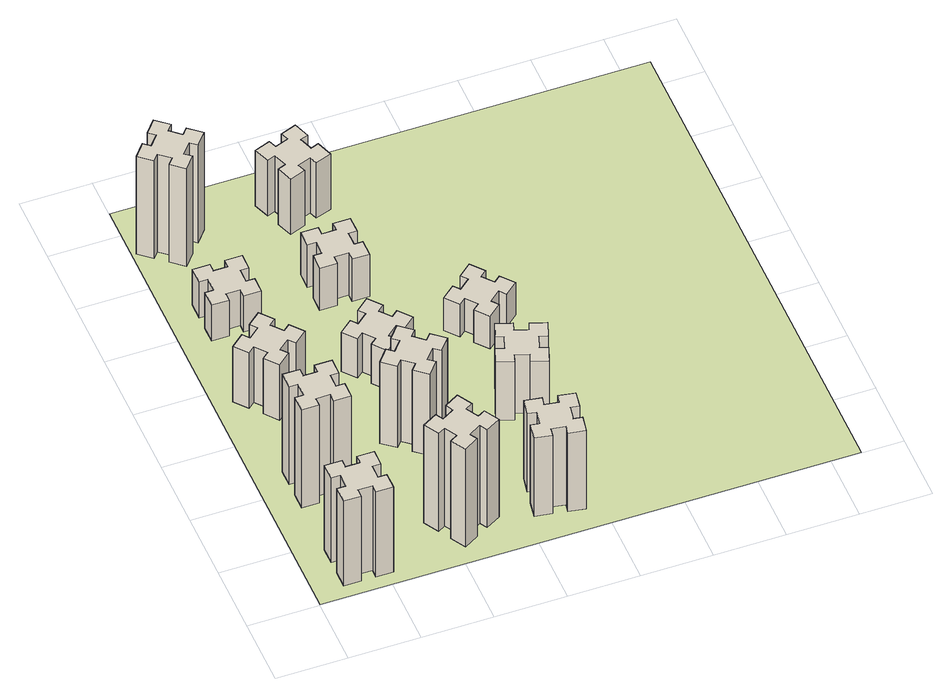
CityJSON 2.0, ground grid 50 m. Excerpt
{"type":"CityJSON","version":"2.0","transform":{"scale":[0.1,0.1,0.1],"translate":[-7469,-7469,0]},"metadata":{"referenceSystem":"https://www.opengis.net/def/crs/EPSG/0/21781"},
"CityObjects":{
"building1":{"type":"Building","attributes":{"class":"1000","function":"1000","usage":"1000","yearOfConstruction":2016,"roofType":"1000","measuredHeight":78,"storeysAboveGround":30,"storeysBelowGround":0},"geometry":[{"type":"Solid","lod":"1","boundaries":[[[[0,1,2,3,4,5,6,7,8,9,10,11,12,13,14,15,16,17,18,19]],[[17,16,20,21]],[[16,15,22,20]],[[15,14,23,22]],[[14,13,24,23]],[[13,12,25,24]],[[12,11,26,25]],[[11,10,27,26]],[[10,9,28,27]],[[9,8,29,28]],[[8,7,30,29]],[[7,6,31,30]],[[6,5,32,31]],[[5,4,33,32]],[[4,3,34,33]],[[3,2,35,34]],[[2,1,36,35]],[[1,0,37,36]],[[0,19,38,37]],[[19,18,39,38]],[[18,17,21,39]],[[24,25,26,27,28,29,30,31,32,33,34,35,36,37,38,39,21,20,22,23]]]]}]},
"building2":{"type":"Building","attributes":{"class":"1000","function":"1000","usage":"1000","yearOfConstruction":2016,"roofType":"1000","measuredHeight":90,"storeysAboveGround":30,"storeysBelowGround":0},"geometry":[{"type":"Solid","lod":"1","boundaries":[[[[40,41,42,43,44,45,46,47,48,49,50,51,52,53,54,55,56,57,58,59]],[[57,56,60,61]],[[56,55,62,60]],[[55,54,63,62]],[[54,53,64,63]],[[53,52,65,64]],[[52,51,66,65]],[[51,50,67,66]],[[50,49,68,67]],[[49,48,69,68]],[[48,47,70,69]],[[47,46,71,70]],[[46,45,72,71]],[[45,44,73,72]],[[44,43,74,73]],[[43,42,75,74]],[[42,41,76,75]],[[41,40,77,76]],[[40,59,78,77]],[[59,58,79,78]],[[58,57,61,79]],[[64,65,66,67,68,69,70,71,72,73,74,75,76,77,78,79,61,60,62,63]]]]}]},
"building3":{"type":"Building","attributes":{"class":"1000","function":"1000","usage":"1000","yearOfConstruction":2016,"roofType":"1000","measuredHeight":51,"storeysAboveGround":30,"storeysBelowGround":0},"geometry":[{"type":"Solid","lod":"1","boundaries":[[[[80,81,82,83,84,85,86,87,88,89,90,91,92,93,94,95,96,97,98,99]],[[97,96,100,101]],[[96,95,102,100]],[[95,94,103,102]],[[94,93,104,103]],[[93,92,105,104]],[[92,91,106,105]],[[91,90,107,106]],[[90,89,108,107]],[[89,88,109,108]],[[88,87,110,109]],[[87,86,111,110]],[[86,85,112,111]],[[85,84,113,112]],[[84,83,114,113]],[[83,82,115,114]],[[82,81,116,115]],[[81,80,117,116]],[[80,99,118,117]],[[99,98,119,118]],[[98,97,101,119]],[[104,105,106,107,108,109,110,111,112,113,114,115,116,117,118,119,101,100,102,103]]]]}]},
"building4":{"type":"Building","attributes":{"class":"1000","function":"1000","usage":"1000","yearOfConstruction":2016,"roofType":"1000","measuredHeight":33,"storeysAboveGround":30,"storeysBelowGround":0},"geometry":[{"type":"Solid","lod":"1","boundaries":[[[[120,121,122,123,124,125,126,127,128,129,130,131,132,133,134,135,136,137,138,139]],[[137,136,140,141]],[[136,135,142,140]],[[135,134,143,142]],[[134,133,144,143]],[[133,132,145,144]],[[132,131,146,145]],[[131,130,147,146]],[[130,129,148,147]],[[129,128,149,148]],[[128,127,150,149]],[[127,126,151,150]],[[126,125,152,151]],[[125,124,153,152]],[[124,123,154,153]],[[123,122,155,154]],[[122,121,156,155]],[[121,120,157,156]],[[120,139,158,157]],[[139,138,159,158]],[[138,137,141,159]],[[144,145,146,147,148,149,150,151,152,153,154,155,156,157,158,159,141,140,142,143]]]]}]},
"building5":{"type":"Building","attributes":{"class":"1000","function":"1000","usage":"1000","yearOfConstruction":2016,"roofType":"1000","measuredHeight":90,"storeysAboveGround":30,"storeysBelowGround":0},"geometry":[{"type":"Solid","lod":"1","boundaries":[[[[160,161,162,163,164,165,166,167,168,169,170,171,172,173,174,175,176,177,178,179]],[[177,176,180,181]],[[176,175,182,180]],[[175,174,183,182]],[[174,173,184,183]],[[173,172,185,184]],[[172,171,186,185]],[[171,170,187,186]],[[170,169,188,187]],[[169,168,189,188]],[[168,167,190,189]],[[167,166,191,190]],[[166,165,192,191]],[[165,164,193,192]],[[164,163,194,193]],[[163,162,195,194]],[[162,161,196,195]],[[161,160,197,196]],[[160,179,198,197]],[[179,178,199,198]],[[178,177,181,199]],[[184,185,186,187,188,189,190,191,192,193,194,195,196,197,198,199,181,180,182,183]]]]}]},
"building6":{"type":"Building","attributes":{"class":"1000","function":"1000","usage":"1000","yearOfConstruction":2016,"roofType":"1000","measuredHeight":90,"storeysAboveGround":30,"storeysBelowGround":0},"geometry":[{"type":"Solid","lod":"1","boundaries":[[[[200,201,202,203,204,205,206,207,208,209,210,211,212,213,214,215,216,217,218,219]],[[217,216,220,221]],[[216,215,222,220]],[[215,214,223,222]],[[214,213,224,223]],[[213,212,225,224]],[[212,211,226,225]],[[211,210,227,226]],[[210,209,228,227]],[[209,208,229,228]],[[208,207,230,229]],[[207,206,231,230]],[[206,205,232,231]],[[205,204,233,232]],[[204,203,234,233]],[[203,202,235,234]],[[202,201,236,235]],[[201,200,237,236]],[[200,219,238,237]],[[219,218,239,238]],[[218,217,221,239]],[[224,225,226,227,228,229,230,231,232,233,234,235,236,237,238,239,221,220,222,223]]]]}]},
"building7":{"type":"Building","attributes":{"class":"1000","function":"1000","usage":"1000","yearOfConstruction":2016,"roofType":"1000","measuredHeight":75,"storeysAboveGround":30,"storeysBelowGround":0},"geometry":[{"type":"Solid","lod":"1","boundaries":[[[[240,241,242,243,244,245,246,247,248,249,250,251,252,253,254,255,256,257,258,259]],[[257,256,260,261]],[[256,255,262,260]],[[255,254,263,262]],[[254,253,264,263]],[[253,252,265,264]],[[252,251,266,265]],[[251,250,267,266]],[[250,249,268,267]],[[249,248,269,268]],[[248,247,270,269]],[[247,246,271,270]],[[246,245,272,271]],[[245,244,273,272]],[[244,243,274,273]],[[243,242,275,274]],[[242,241,276,275]],[[241,240,277,276]],[[240,259,278,277]],[[259,258,279,278]],[[258,257,261,279]],[[264,265,266,267,268,269,270,271,272,273,274,275,276,277,278,279,261,260,262,263]]]]}]},
"building8":{"type":"Building","attributes":{"class":"1000","function":"1000","usage":"1000","yearOfConstruction":2016,"roofType":"1000","measuredHeight":36,"storeysAboveGround":30,"storeysBelowGround":0},"geometry":[{"type":"Solid","lod":"1","boundaries":[[[[280,281,282,283,284,285,286,287,288,289,290,291,292,293,294,295,296,297,298,299]],[[297,296,300,301]],[[296,295,302,300]],[[295,294,303,302]],[[294,293,304,303]],[[293,292,305,304]],[[292,291,306,305]],[[291,290,307,306]],[[290,289,308,307]],[[289,288,309,308]],[[288,287,310,309]],[[287,286,311,310]],[[286,285,312,311]],[[285,284,313,312]],[[284,283,314,313]],[[283,282,315,314]],[[282,281,316,315]],[[281,280,317,316]],[[280,299,318,317]],[[299,298,319,318]],[[298,297,301,319]],[[304,305,306,307,308,309,310,311,312,313,314,315,316,317,318,319,301,300,302,303]]]]}]},
"building9":{"type":"Building","attributes":{"class":"1000","function":"1000","usage":"1000","yearOfConstruction":2016,"roofType":"1000","measuredHeight":72,"storeysAboveGround":30,"storeysBelowGround":0},"geometry":[{"type":"Solid","lod":"1","boundaries":[[[[320,321,322,323,324,325,326,327,328,329,330,331,332,333,334,335,336,337,338,339]],[[337,336,340,341]],[[336,335,342,340]],[[335,334,343,342]],[[334,333,344,343]],[[333,332,345,344]],[[332,331,346,345]],[[331,330,347,346]],[[330,329,348,347]],[[329,328,349,348]],[[328,327,350,349]],[[327,326,351,350]],[[326,325,352,351]],[[325,324,353,352]],[[324,323,354,353]],[[323,322,355,354]],[[322,321,356,355]],[[321,320,357,356]],[[320,339,358,357]],[[339,338,359,358]],[[338,337,341,359]],[[344,345,346,347,348,349,350,351,352,353,354,355,356,357,358,359,341,340,342,343]]]]}]},
"building10":{"type":"Building","attributes":{"class":"1000","function":"1000","usage":"1000","yearOfConstruction":2016,"roofType":"1000","measuredHeight":39,"storeysAboveGround":30,"storeysBelowGround":0},"geometry":[{"type":"Solid","lod":"1","boundaries":[[[[360,361,362,363,364,365,366,367,368,369,370,371,372,373,374,375,376,377,378,379]],[[377,376,380,381]],[[376,375,382,380]],[[375,374,383,382]],[[374,373,384,383]],[[373,372,385,384]],[[372,371,386,385]],[[371,370,387,386]],[[370,369,388,387]],[[369,368,389,388]],[[368,367,390,389]],[[367,366,391,390]],[[366,365,392,391]],[[365,364,393,392]],[[364,363,394,393]],[[363,362,395,394]],[[362,361,396,395]],[[361,360,397,396]],[[360,379,398,397]],[[379,378,399,398]],[[378,377,381,399]],[[384,385,386,387,388,389,390,391,392,393,394,395,396,397,398,399,381,380,382,383]]]]}]},
"building11":{"type":"Building","attributes":{"class":"1000","function":"1000","usage":"1000","yearOfConstruction":2016,"roofType":"1000","measuredHeight":51,"storeysAboveGround":30,"storeysBelowGround":0},"geometry":[{"type":"Solid","lod":"1","boundaries":[[[[400,401,402,403,404,405,406,407,408,409,410,411,412,413,414,415,416,417,418,419]],[[417,416,420,421]],[[416,415,422,420]],[[415,414,423,422]],[[414,413,424,423]],[[413,412,425,424]],[[412,411,426,425]],[[411,410,427,426]],[[410,409,428,427]],[[409,408,429,428]],[[408,407,430,429]],[[407,406,431,430]],[[406,405,432,431]],[[405,404,433,432]],[[404,403,434,433]],[[403,402,435,434]],[[402,401,436,435]],[[401,400,437,436]],[[400,419,438,437]],[[419,418,439,438]],[[418,417,421,439]],[[424,425,426,427,428,429,430,431,432,433,434,435,436,437,438,439,421,420,422,423]]]]}]},
"building12":{"type":"Building","attributes":{"class":"1000","function":"1000","usage":"1000","yearOfConstruction":2016,"roofType":"1000","measuredHeight":54,"storeysAboveGround":30,"storeysBelowGround":0},"geometry":[{"type":"Solid","lod":"1","boundaries":[[[[440,441,442,443,444,445,446,447,448,449,450,451,452,453,454,455,456,457,458,459]],[[457,456,460,461]],[[456,455,462,460]],[[455,454,463,462]],[[454,453,464,463]],[[453,452,465,464]],[[452,451,466,465]],[[451,450,467,466]],[[450,449,468,467]],[[449,448,469,468]],[[448,447,470,469]],[[447,446,471,470]],[[446,445,472,471]],[[445,444,473,472]],[[444,443,474,473]],[[443,442,475,474]],[[442,441,476,475]],[[441,440,477,476]],[[440,459,478,477]],[[459,458,479,478]],[[458,457,461,479]],[[464,465,466,467,468,469,470,471,472,473,474,475,476,477,478,479,461,460,462,463]]]]}]},
"building13":{"type":"Building","attributes":{"class":"1000","function":"1000","usage":"1000","yearOfConstruction":2016,"roofType":"1000","measuredHeight":30,"storeysAboveGround":30,"storeysBelowGround":0},"geometry":[{"type":"Solid","lod":"1","boundaries":[[[[480,481,482,483,484,485,486,487,488,489,490,491,492,493,494,495,496,497,498,499]],[[497,496,500,501]],[[496,495,502,500]],[[495,494,503,502]],[[494,493,504,503]],[[493,492,505,504]],[[492,491,506,505]],[[491,490,507,506]],[[490,489,508,507]],[[489,488,509,508]],[[488,487,510,509]],[[487,486,511,510]],[[486,485,512,511]],[[485,484,513,512]],[[484,483,514,513]],[[483,482,515,514]],[[482,481,516,515]],[[481,480,517,516]],[[480,499,518,517]],[[499,498,519,518]],[[498,497,501,519]],[[504,505,506,507,508,509,510,511,512,513,514,515,516,517,518,519,501,500,502,503]]]]}]},
"landuse1":{"type":"LandUse","attributes":{"name":"plot1","function":"1010"},"geometry":[{"type":"MultiSurface","lod":"1","boundaries":[[[520,521,522,523]]]}]}
},
"vertices":[
[265,325,0],[265,225,0],[205,225,0],[205,105,0],[325,105,0],[325,165,0],[425,165,0],[425,105,0],[545,105,0],[545,225,0],[485,225,0],[485,325,0],[545,325,0],[545,445,0],[425,445,0],[425,385,0],[325,385,0],[325,445,0],[205,445,0],[205,325,0],[325,385,780],[325,445,780],[425,385,780],[425,445,780],[545,445,780],[545,325,780],[485,325,780],[485,225,780],[545,225,780],[545,105,780],[425,105,780],[425,165,780],[325,165,780],[325,105,780],[205,105,780],[205,225,780],[265,225,780],[265,325,780],[205,325,780],[205,445,780],
[265,1065,0],[265,965,0],[205,965,0],[205,845,0],[325,845,0],[325,905,0],[425,905,0],[425,845,0],[545,845,0],[545,965,0],[485,965,0],[485,1065,0],[545,1065,0],[545,1185,0],[425,1185,0],[425,1125,0],[325,1125,0],[325,1185,0],[205,1185,0],[205,1065,0],[325,1125,900],[325,1185,900],[425,1125,900],[425,1185,900],[545,1185,900],[545,1065,900],[485,1065,900],[485,965,900],[545,965,900],[545,845,900],[425,845,900],[425,905,900],[325,905,900],[325,845,900],[205,845,900],[205,965,900],[265,965,900],[265,1065,900],[205,1065,900],[205,1185,900],
[492,1888,0],[427,1964,0],[473,2003,0],[396,2095,0],[304,2018,0],[343,1972,0],[266,1907,0],[228,1953,0],[136,1876,0],[213,1784,0],[259,1823,0],[323,1746,0],[277,1708,0],[354,1616,0],[446,1693,0],[408,1739,0],[484,1803,0],[523,1757,0],[615,1834,0],[538,1926,0],[484,1803,510],[523,1757,510],[408,1739,510],[446,1693,510],[354,1616,510],[277,1708,510],[323,1746,510],[259,1823,510],[213,1784,510],[136,1876,510],[228,1953,510],[266,1907,510],[343,1972,510],[304,2018,510],[396,2095,510],[473,2003,510],[427,1964,510],[492,1888,510],[538,1926,510],[615,1834,510],
[485,2545,0],[485,2645,0],[545,2645,0],[545,2765,0],[425,2765,0],[425,2705,0],[325,2705,0],[325,2765,0],[205,2765,0],[205,2645,0],[265,2645,0],[265,2545,0],[205,2545,0],[205,2425,0],[325,2425,0],[325,2485,0],[425,2485,0],[425,2425,0],[545,2425,0],[545,2545,0],[425,2485,330],[425,2425,330],[325,2485,330],[325,2425,330],[205,2425,330],[205,2545,330],[265,2545,330],[265,2645,330],[205,2645,330],[205,2765,330],[325,2765,330],[325,2705,330],[425,2705,330],[425,2765,330],[545,2765,330],[545,2645,330],[485,2645,330],[485,2545,330],[545,2545,330],[545,2425,330],
[1127,255,0],[1214,305,0],[1244,253,0],[1348,313,0],[1288,417,0],[1236,387,0],[1186,474,0],[1238,504,0],[1178,608,0],[1074,548,0],[1104,496,0],[1017,446,0],[987,498,0],[883,438,0],[943,334,0],[995,364,0],[1045,277,0],[993,247,0],[1053,143,0],[1157,203,0],[1045,277,900],[993,247,900],[995,364,900],[943,334,900],[883,438,900],[987,498,900],[1017,446,900],[1104,496,900],[1074,548,900],[1178,608,900],[1238,504,900],[1186,474,900],[1236,387,900],[1288,417,900],[1348,313,900],[1244,253,900],[1214,305,900],[1127,255,900],[1157,203,900],[1053,143,900],
[384,3387,0],[308,3452,0],[346,3498,0],[254,3575,0],[177,3483,0],[223,3444,0],[159,3368,0],[113,3406,0],[36,3314,0],[128,3237,0],[166,3283,0],[243,3219,0],[204,3173,0],[296,3096,0],[373,3188,0],[327,3226,0],[392,3303,0],[438,3264,0],[515,3356,0],[423,3433,0],[392,3303,900],[438,3264,900],[327,3226,900],[373,3188,900],[296,3096,900],[204,3173,900],[243,3219,900],[166,3283,900],[128,3237,900],[36,3314,900],[113,3406,900],[159,3368,900],[223,3444,900],[177,3483,900],[254,3575,900],[346,3498,900],[308,3452,900],[384,3387,900],[423,3433,900],[515,3356,900],
[1224,1267,0],[1148,1332,0],[1186,1378,0],[1094,1455,0],[1017,1363,0],[1063,1324,0],[999,1248,0],[953,1286,0],[876,1194,0],[968,1117,0],[1006,1163,0],[1083,1099,0],[1044,1053,0],[1136,976,0],[1213,1068,0],[1167,1106,0],[1232,1183,0],[1278,1144,0],[1355,1236,0],[1263,1313,0],[1232,1183,750],[1278,1144,750],[1167,1106,750],[1213,1068,750],[1136,976,750],[1044,1053,750],[1083,1099,750],[1006,1163,750],[968,1117,750],[876,1194,750],[953,1286,750],[999,1248,750],[1063,1324,750],[1017,1363,750],[1094,1455,750],[1186,1378,750],[1148,1332,750],[1224,1267,750],[1263,1313,750],[1355,1236,750],
[1083,1972,0],[1006,1907,0],[968,1953,0],[876,1876,0],[953,1784,0],[999,1823,0],[1063,1746,0],[1017,1708,0],[1094,1616,0],[1186,1693,0],[1148,1739,0],[1224,1803,0],[1263,1757,0],[1355,1834,0],[1278,1926,0],[1232,1888,0],[1167,1964,0],[1213,2003,0],[1136,2095,0],[1044,2018,0],[1167,1964,360],[1213,2003,360],[1232,1888,360],[1278,1926,360],[1355,1834,360],[1263,1757,360],[1224,1803,360],[1148,1739,360],[1186,1693,360],[1094,1616,360],[1017,1708,360],[1063,1746,360],[999,1823,360],[953,1784,360],[876,1876,360],[968,1953,360],[1006,1907,360],[1083,1972,360],[1044,2018,360],[1136,2095,360],
[1855,307,0],[1872,405,0],[1931,395,0],[1952,513,0],[1834,534,0],[1824,475,0],[1725,492,0],[1736,551,0],[1617,572,0],[1597,454,0],[1656,444,0],[1638,345,0],[1579,356,0],[1558,237,0],[1677,217,0],[1687,276,0],[1785,258,0],[1775,199,0],[1893,178,0],[1914,297,0],[1785,258,720],[1775,199,720],[1687,276,720],[1677,217,720],[1558,237,720],[1579,356,720],[1638,345,720],[1656,444,720],[1597,454,720],[1617,572,720],[1736,551,720],[1725,492,720],[1824,475,720],[1834,534,720],[1952,513,720],[1931,395,720],[1872,405,720],[1855,307,720],[1914,297,720],[1893,178,720],
[1225,2545,0],[1225,2645,0],[1285,2645,0],[1285,2765,0],[1165,2765,0],[1165,2705,0],[1065,2705,0],[1065,2765,0],[945,2765,0],[945,2645,0],[1005,2645,0],[1005,2545,0],[945,2545,0],[945,2425,0],[1065,2425,0],[1065,2485,0],[1165,2485,0],[1165,2425,0],[1285,2425,0],[1285,2545,0],[1165,2485,390],[1165,2425,390],[1065,2485,390],[1065,2425,390],[945,2425,390],[945,2545,390],[1005,2545,390],[1005,2645,390],[945,2645,390],[945,2765,390],[1065,2765,390],[1065,2705,390],[1165,2705,390],[1165,2765,390],[1285,2765,390],[1285,2645,390],[1225,2645,390],[1225,2545,390],[1285,2545,390],[1285,2425,390],
[1125,3456,0],[1031,3422,0],[1010,3478,0],[897,3437,0],[939,3324,0],[995,3345,0],[1029,3251,0],[973,3230,0],[1014,3117,0],[1127,3159,0],[1106,3215,0],[1200,3249,0],[1220,3193,0],[1333,3234,0],[1292,3347,0],[1236,3326,0],[1202,3420,0],[1258,3440,0],[1217,3553,0],[1104,3512,0],[1202,3420,510],[1258,3440,510],[1236,3326,510],[1292,3347,510],[1333,3234,510],[1220,3193,510],[1200,3249,510],[1106,3215,510],[1127,3159,510],[1014,3117,510],[973,3230,510],[1029,3251,510],[995,3345,510],[939,3324,510],[897,3437,510],[1010,3478,510],[1031,3422,510],[1125,3456,510],[1104,3512,510],[1217,3553,510],
[1769,1300,0],[1735,1206,0],[1679,1227,0],[1637,1114,0],[1750,1073,0],[1771,1129,0],[1865,1095,0],[1844,1039,0],[1957,997,0],[1998,1110,0],[1942,1131,0],[1976,1225,0],[2032,1204,0],[2073,1317,0],[1960,1358,0],[1940,1302,0],[1846,1336,0],[1867,1392,0],[1754,1433,0],[1713,1320,0],[1846,1336,540],[1867,1392,540],[1940,1302,540],[1960,1358,540],[2073,1317,540],[2032,1204,540],[1976,1225,540],[1942,1131,540],[1998,1110,540],[1957,997,540],[1844,1039,540],[1865,1095,540],[1771,1129,540],[1750,1073,540],[1637,1114,540],[1679,1227,540],[1735,1206,540],[1769,1300,540],[1713,1320,540],[1754,1433,540],
[1972,1988,0],[1907,2064,0],[1953,2103,0],[1876,2195,0],[1784,2118,0],[1823,2072,0],[1746,2007,0],[1708,2053,0],[1616,1976,0],[1693,1884,0],[1739,1923,0],[1803,1846,0],[1757,1808,0],[1834,1716,0],[1926,1793,0],[1888,1839,0],[1964,1903,0],[2003,1857,0],[2095,1934,0],[2018,2026,0],[1964,1903,300],[2003,1857,300],[1888,1839,300],[1926,1793,300],[1834,1716,300],[1757,1808,300],[1803,1846,300],[1739,1923,300],[1693,1884,300],[1616,1976,300],[1708,2053,300],[1746,2007,300],[1823,2072,300],[1784,2118,300],[1876,2195,300],[1953,2103,300],[1907,2064,300],[1972,1988,300],[2018,2026,300],[2095,1934,300],
[5,3705,0],[3705,3705,0],[3705,5,0],[5,5,0]
]}
